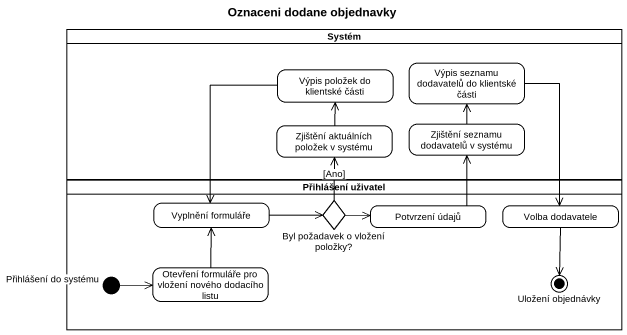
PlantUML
@startuml
title Oznaceni dodane objednavky
hide empty description
state Systém <<partition>> {
  state "Výpis položek do klientské části" as Výpis_položek_do_klientské
  state "Výpis seznamu dodavatelů do klientské části" as Výpis_seznamu_dodavatelů_do
  state "Zjištění aktuálních položek v systému" as Zjištění_aktuálních_položek
  state "Zjištění seznamu dodavatelů v systému" as Zjištění_seznamu_dodavatelů
}
state "Přihlášení uživatel" as Přihlášení_uživatel <<partition>> {
  state "Vyplnění formuláře" as Vyplnění_formuláře
  state "Byl požadavek o vložení položky?" as Byl_požadavek_o_vložení <<choice>>
  state "Potvrzení údajů" as Potvrzení_údajů
  state "Volba dodavatele" as Volba_dodavatele
  state "Otevření formuláře pro vložení nového dodacího listu" as Otevření_formuláře_pro
  state "Přihlášení do systému" as Přihlášení_do_systému <<start>>
  state "Uložení objednávky" as Uložení_objednávky <<end>>
}
Výpis_položek_do_klientské --> Vyplnění_formuláře
Výpis_seznamu_dodavatelů_do --> Volba_dodavatele
Zjištění_aktuálních_položek -up-> Výpis_položek_do_klientské
Zjištění_seznamu_dodavatelů -up-> Výpis_seznamu_dodavatelů_do
Vyplnění_formuláře -right-> Byl_požadavek_o_vložení
Byl_požadavek_o_vložení -up-> Zjištění_aktuálních_položek : [Ano]
Byl_požadavek_o_vložení -right-> Potvrzení_údajů
Potvrzení_údajů -up-> Zjištění_seznamu_dodavatelů
Volba_dodavatele --> Uložení_objednávky
Otevření_formuláře_pro -up-> Vyplnění_formuláře
Přihlášení_do_systému -right-> Otevření_formuláře_pro
@enduml
